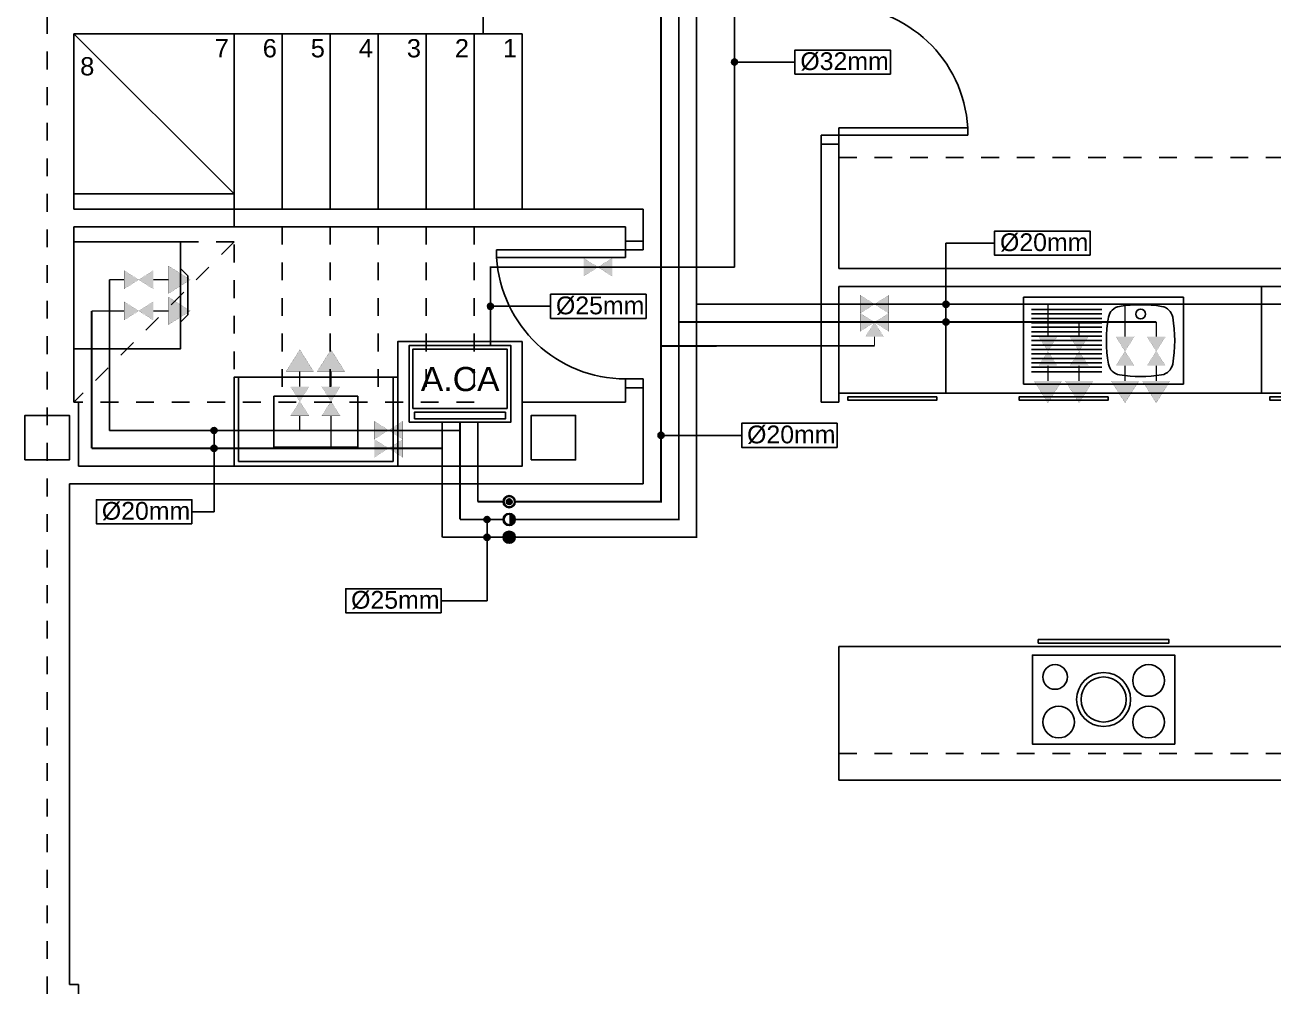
# Model space of a CAD drawing. Header units: millimetres. Extents: x 441156 to 441876, y 4514765 to 4515211.
# Drawn here: x 441411.31 to 441418.32, y 4515175.81 to 4515181.22 of the extents above; entities that cross this region are included whole.
import ezdxf
from ezdxf.enums import TextEntityAlignment as Align

# ---------------------------------------------------------------- set-up
doc = ezdxf.new("R2010")
doc.units = ezdxf.units.MM
doc.linetypes.add('CONTINUA', pattern=[0])
doc.linetypes.add('RAYITAS', pattern=[0.375, 0.25, -0.125])
for name, color, linetype in [('01_mono BAJA', 2, 'Continuous'), ('01_proyección', 4, 'RAYITAS'), ('01_textos', 7, 'Continuous'), ('INGIN CLIMATIZACION TEXTO', 7, 'Continuous'), ('INGIN FONTANERIA ACS', 10, 'Continuous'), ('INGIN FONTANERIA AGUA FRIA', 150, 'Continuous'), ('INGIN FONTANERIA MAQUINAS', 7, 'Continuous')]:
    doc.layers.add(name, color=color, linetype=linetype)
doc.styles.add('NIEVES2', font='sanss___.ttf')

# ---------------------------------------------------------------- blocks, each defined once
blk = doc.blocks.new('A$C6A825EFA')
at = {"layer": '01_mono BAJA', "color": 254}
for p, q in [((10.3, 10.5407, 0), (10.3, 10.4, 0)), ((8, 10.4, 0), (10.3, 10.4, 0)), ((8, 9.415, 0), (8, 10.4, 0)), ((8.9, 9.5, 0), (8, 10.4, 0)), ((8.9, 9.415, 0), (8.9, 10.4, 0)), ((9.17, 9.415, 0), (9.17, 10.4, 0)), ((9.44, 9.415, 0), (9.44, 10.4, 0)), ((9.71, 9.415, 0), (9.71, 10.4, 0)), ((9.98, 9.415, 0), (9.98, 10.4, 0)), ((10.25, 9.415, 0), (10.25, 10.4, 0)), ((10.3, 10.4, 0), (10.52, 10.4, 0)), ((10.52, 9.415, 0), (10.52, 10.4, 0)), ((13.0238, 9.8305, 0), (12.2, 9.8305, 0)), ((12.2, 9.8305, 0), (12.2, 9.7805, 0)), ((12.3, 9.7805, 0), (12.3, 9.872, 0)), ((13.0238, 9.872, 0), (12.3, 9.872, 0)), ((13.0238, 9.8305, 0), (13.0238, 9.872, 0)), ((12.2, 9.7805, 0), (12.2, 8.33, 0)), ((12.3, 9.7805, 0), (12.2, 9.7805, 0)), ((12.3, 9.7805, 0), (12.3, 9.08, 0)), ((8.9, 9.5, 0), (8, 9.5, 0)), ((8, 9.415, 0), (11.2, 9.415, 0)), ((11.2, 9.415, 0), (11.2, 9.235, 0)), ((11.2, 9.415, 0), (11.2, 9.235, 0)), ((8, 8.33, 0), (8, 9.315, 0)), ((8, 9.315, 0), (11.1, 9.315, 0)), ((11.1, 9.315, 0), (11.1, 9.235, 0)), ((11.1, 9.315, 0), (11.1, 9.235, 0)), ((11.1, 9.235, 0), (11.2, 9.235, 0)), ((11.1, 9.235, 0), (11.1, 9.1436, 0)), ((11.2, 9.185, 0), (11.2, 9.235, 0)), ((10.3762, 9.185, 0), (10.3762, 9.1436, 0)), ((10.3762, 9.185, 0), (11.2, 9.185, 0)), ((10.3762, 9.1436, 0), (11.1, 9.1436, 0)), ((12.3, 9.08, 0), (15.18, 9.08, 0)), ((12.3, 8.98, 0), (15.275, 8.98, 0)), ((12.3, 8.98, 0), (12.3, 8.33, 0)), ((12.9, 8.98, 0), (12.9, 8.38, 0)), ((14.675, 8.98, 0), (14.675, 8.38, 0)), ((13.3375, 8.9204, 0), (13.3375, 8.4304, 0)), ((14.2375, 8.9204, 0), (13.3375, 8.9204, 0)), ((14.2375, 8.4304, 0), (14.2375, 8.9204, 0)), ((13.7785, 8.8504, 0), (13.3825, 8.8504, 0)), ((13.7785, 8.8254, 0), (13.3825, 8.8254, 0)), ((13.7785, 8.8004, 0), (13.3825, 8.8004, 0)), ((13.7785, 8.7754, 0), (13.3825, 8.7754, 0)), ((13.7785, 8.7504, 0), (13.3825, 8.7504, 0)), ((13.7785, 8.7254, 0), (13.3825, 8.7254, 0)), ((13.7785, 8.7004, 0), (13.3825, 8.7004, 0)), ((13.7785, 8.6754, 0), (13.3825, 8.6754, 0)), ((13.7785, 8.6504, 0), (13.3825, 8.6504, 0)), ((13.7785, 8.6254, 0), (13.3825, 8.6254, 0)), ((13.7785, 8.6004, 0), (13.3825, 8.6004, 0)), ((13.7785, 8.5754, 0), (13.3825, 8.5754, 0)), ((13.7785, 8.5504, 0), (13.3825, 8.5504, 0)), ((13.7785, 8.5254, 0), (13.3825, 8.5254, 0)), ((13.7785, 8.5004, 0), (13.3825, 8.5004, 0)), ((8.925, 7.995, 0), (8.925, 8.47, 0)), ((9.7952, 7.995, 0), (9.7952, 8.47, 0)), ((11.1, 8.46, 0), (11.1, 8.41, 0)), ((11.1, 8.46, 0), (11.2, 8.46, 0)), ((11.2, 8.41, 0), (11.2, 8.46, 0)), ((13.3375, 8.4304, 0), (14.2375, 8.4304, 0)), ((11.1, 8.41, 0), (11.1, 8.33, 0)), ((11.1, 8.41, 0), (11.2, 8.41, 0)), ((11.2, 8.41, 0), (11.2, 7.87, 0)), ((12.3, 8.38, 0), (15.275, 8.38, 0)), ((8, 8.33, 0), (8.025, 8.33, 0)), ((8, 8.33, 0), (8.025, 8.33, 0)), ((8.025, 8.33, 0), (8.025, 7.97, 0)), ((10.52, 8.33, 0), (10.52, 7.97, 0)), ((10.5202, 8.33, 0), (11.1, 8.33, 0)), ((12.3, 8.33, 0), (12.2, 8.33, 0)), ((10.52, 7.97, 0), (8.025, 7.97, 0)), ((9.7952, 7.995, 0), (8.925, 7.995, 0)), ((7.975, 5.055, 0), (7.975, 7.87, 0)), ((7.975, 7.87, 0), (11.2, 7.87, 0)), ((12.3, 6.955, 0), (15.4, 6.955, 0)), ((12.3, 6.205, 0), (12.3, 6.955, 0)), ((12.3, 6.205, 0), (15.4, 6.205, 0)), ((8.025, 5.055, 0), (7.975, 5.055, 0)), ((8.025, 4.705, 0), (8.025, 5.055, 0))]:
    blk.add_line(p, q, dxfattribs=at)
at = {"layer": '01_mono BAJA', "color": 254, "elevation": 0}
for points in [[(8.6, 9.23), (8, 9.23), (8, 8.63), (8.6, 8.63)], [(10.52, 8.67), (10.52, 7.97), (9.82, 7.97), (9.82, 8.67)], [(9.8202, 8.47), (8.9, 8.47), (8.9, 7.97), (9.8202, 7.97)], [(9.5962, 8.3631), (9.1239, 8.3631), (9.1239, 8.0769), (9.5962, 8.0769)], [(12.85, 8.36), (12.85, 8.34), (12.35, 8.34), (12.35, 8.36)], [(13.8131, 8.36), (13.8131, 8.34), (13.3131, 8.34), (13.3131, 8.36)], [(15.2223, 8.36), (15.2223, 8.34), (14.7223, 8.34), (14.7223, 8.36)], [(13.4201, 6.9749), (14.155, 6.9749), (14.155, 6.9949), (13.4201, 6.9949)], [(14.1875, 6.4077), (13.3875, 6.4078), (13.3875, 6.9078), (14.1875, 6.9077)]]:
    blk.add_lwpolyline(points, close=True, dxfattribs=at)
blk.add_lwpolyline([(8.6, 8.78), (8.64, 8.82), (8.64, 9.04), (8.6, 9.08)], dxfattribs=at)
at = {"layer": '01_mono BAJA', "color": 254}
for points in [[(7.725, 8.005), (7.975, 8.005), (7.975, 8.255), (7.725, 8.255), (7.725, 8.005)], [(10.5702, 8.005), (10.8202, 8.005), (10.8202, 8.255), (10.5702, 8.255), (10.5702, 8.005)]]:
    blk.add_lwpolyline(points, close=True, dxfattribs=at)
for centre, radius in [((13.9955, 8.8248, 0), 0.0275), ((13.5149, 6.7846, 0), 0.0693), ((13.7875, 6.6578, 0), 0.1518), ((14.0403, 6.7648, 0), 0.089), ((13.7875, 6.6578, 0), 0.1268), ((13.5347, 6.5309, 0), 0.089), ((14.0403, 6.5309, 0), 0.089)]:
    blk.add_circle(centre, radius, dxfattribs=at)
for centre, radius, start, end in [((12.3, 9.8305, 0), 0.725, 3.27583, 90), ((11.1, 9.185, 0), 0.725, 183.27583, 270), ((13.889, 8.794, 0), 0.075, 99.07872, 169.88522), ((13.9955, 8.1274, 0), 0.75, 80.92128, 99.07872), ((14.102, 8.794, 0), 0.075, 10.11478, 80.92128), ((14.5535, 8.6754, 0), 0.75, 169.88522, 190.11478), ((13.4375, 8.6754, 0), 0.75, 349.88522, 10.11478), ((13.889, 8.5569, 0), 0.075, 190.11478, 260.92128), ((14.102, 8.5569, 0), 0.075, 279.07872, 349.88522), ((13.9955, 9.2234, 0), 0.75, 260.92128, 279.07872)]:
    blk.add_arc(centre, radius, start, end, dxfattribs=at)
at = {"layer": '01_proyección', "color": 120, "ltscale": 0.25}
for p, q in [((12.3, 9.705, 0), (15.18, 9.705, 0)), ((8.9, 9.415, 0), (8.9, 8.33, 0)), ((9.17, 9.315, 0), (9.17, 8.33, 0)), ((9.44, 9.315, 0), (9.44, 8.33, 0)), ((9.71, 9.315, 0), (9.71, 8.33, 0)), ((9.98, 9.315, 0), (9.98, 8.33, 0)), ((10.25, 9.315, 0), (10.25, 8.33, 0)), ((8.9, 9.23, 0), (8, 9.23, 0)), ((8.9, 9.23, 0), (8, 8.33, 0)), ((10.25, 8.33, 0), (8.025, 8.33, 0)), ((12.3, 6.355, 0), (15.4, 6.355, 0))]:
    blk.add_line(p, q, dxfattribs=at)
at = {"layer": '01_mono BAJA', "color": 254, "style": 'NIEVES2'}
for s, p in [('7', (8.8311, 10.2678, 0)), ('6', (9.1011, 10.2678, 0)), ('5', (9.3711, 10.2678, 0)), ('4', (9.6411, 10.2678, 0)), ('3', (9.9111, 10.2678, 0)), ('2', (10.1811, 10.2678, 0)), ('1', (10.4511, 10.2678, 0)), ('8', (8.0751, 10.1664, 0))]:
    blk.add_text(s, height=0.1026, rotation=0, dxfattribs=at).set_placement(p, align=Align.CENTER)
blk = doc.blocks.new('LLAVE DE CORTE')
at = {"layer": 'INGIN FONTANERIA AGUA FRIA'}
h = blk.add_hatch(color=256, dxfattribs=at)
h.dxf.hatch_style = 1
h.paths.add_polyline_path([(52.208, 49.627), (52.208, 49.94), (52.455, 49.784)])
h = blk.add_hatch(color=256, dxfattribs=at)
h.dxf.hatch_style = 1
h.paths.add_polyline_path([(52.703, 49.627), (52.703, 49.94), (52.455, 49.784)])
at = {"layer": 'INGIN FONTANERIA AGUA FRIA', "ltscale": 0.01}
for points, const_width in [([(52.208, 49.627), (52.208, 49.94), (52.455, 49.784), (52.208, 49.627)], 0.0015), ([(52.703, 49.627), (52.703, 49.94), (52.455, 49.784), (52.703, 49.627)], 0.0015), ([(52.208, 49.784), (52.05, 49.784)], 0.02), ([(52.703, 49.784), (52.861, 49.784)], 0.02)]:
    blk.add_lwpolyline(points, dxfattribs=dict(at, const_width=const_width))
blk = doc.blocks.new('MONTANTE AF')
at = {"layer": 'INGIN FONTANERIA AGUA FRIA', "ltscale": 0.01}
h = blk.add_hatch(color=256, dxfattribs=at)
h.dxf.hatch_style = 1
edge = h.paths.add_edge_path()
edge.add_arc((52.455, 53.384), 0.222, 0, 360)
edge = h.paths.add_edge_path(flags=17)
edge.add_arc((52.455, 53.384), 0.192, 0, 360)
h = blk.add_hatch(color=256, dxfattribs=at)
h.dxf.hatch_style = 1
edge = h.paths.add_edge_path()
edge.add_arc((52.455, 53.384), 0.192, 0, 360)
for radius in [0.222, 0.192]:
    blk.add_circle((52.455, 53.384), radius, dxfattribs=at)
blk = doc.blocks.new('MONTANTE ACS')
at = {"layer": 'INGIN FONTANERIA ACS', "ltscale": 0.01}
h = blk.add_hatch(color=256, dxfattribs=at)
h.dxf.hatch_style = 1
edge = h.paths.add_edge_path()
edge.add_arc((52.455, 52.184), 0.222, 0, 360)
edge = h.paths.add_edge_path(flags=17)
edge.add_arc((52.455, 52.184), 0.192, 0, 360)
h = blk.add_hatch(color=256, dxfattribs=at)
h.dxf.hatch_style = 1
edge = h.paths.add_edge_path()
edge.add_line((52.455, 51.992), (52.455, 52.376))
edge.add_arc((52.455, 52.184), 0.192, 90, 270)
for radius in [0.222, 0.192]:
    blk.add_circle((52.455, 52.184), radius, dxfattribs=at)
blk = doc.blocks.new('MONTANTE RACS')
at = {"layer": 'INGIN FONTANERIA ACS', "ltscale": 0.01}
h = blk.add_hatch(color=86, dxfattribs=at)
h.dxf.hatch_style = 1
edge = h.paths.add_edge_path()
edge.add_arc((52.455, 50.984), 0.222, 0, 360)
edge = h.paths.add_edge_path(flags=17)
edge.add_arc((52.455, 50.984), 0.192, 0, 360)
h = blk.add_hatch(color=86, dxfattribs=at)
h.dxf.hatch_style = 1
edge = h.paths.add_edge_path()
edge.add_arc((52.455, 50.984), 0.105, 0, 360)
at = {"layer": 'INGIN FONTANERIA ACS', "color": 86, "ltscale": 0.01}
for radius in [0.222, 0.192, 0.105]:
    blk.add_circle((52.455, 50.984), radius, dxfattribs=at)
blk = doc.blocks.new('3 VIAS')
at = {"layer": 'INGIN FONTANERIA ACS'}
h = blk.add_hatch(color=256, dxfattribs=at)
h.dxf.hatch_style = 1
h.paths.add_polyline_path([(52.612, 48.832), (52.299, 48.832), (52.455, 48.584)])
h = blk.add_hatch(color=256, dxfattribs=at)
h.dxf.hatch_style = 1
h.paths.add_polyline_path([(52.208, 48.427), (52.208, 48.74), (52.455, 48.584)])
h = blk.add_hatch(color=256, dxfattribs=at)
h.dxf.hatch_style = 1
h.paths.add_polyline_path([(52.703, 48.427), (52.703, 48.74), (52.455, 48.584)])
at = {"layer": 'INGIN FONTANERIA ACS', "ltscale": 0.01}
for points, const_width in [([(52.456, 48.832), (52.456, 48.99)], 0.02), ([(52.612, 48.832), (52.299, 48.832), (52.455, 48.584), (52.612, 48.832)], 0.0015), ([(52.208, 48.584), (52.05, 48.584)], 0.02), ([(52.208, 48.427), (52.208, 48.74), (52.455, 48.584), (52.208, 48.427)], 0.0015), ([(52.703, 48.427), (52.703, 48.74), (52.455, 48.584), (52.703, 48.427)], 0.0015), ([(52.703, 48.584), (52.861, 48.584)], 0.02)]:
    blk.add_lwpolyline(points, dxfattribs=dict(at, const_width=const_width))
blk = doc.blocks.new('CALDERA')
at = {"layer": 'INGIN FONTANERIA MAQUINAS', "color": 5}
for points in [[(2.5155, 32.4781), (2.5155, 32.8604), (3.0215, 32.8604), (3.0215, 32.4781), (2.5155, 32.4781)], [(2.5337, 32.5457), (2.5337, 32.8422), (3.0033, 32.8422), (3.0033, 32.5457)], [(3.0033, 32.5457), (2.5337, 32.5457)]]:
    blk.add_lwpolyline(points, dxfattribs=at)
blk.add_lwpolyline([(2.5418, 32.4941), (2.9951, 32.4941), (2.9951, 32.5273), (2.5418, 32.5273)], close=True, dxfattribs=at)
at = {"layer": 'INGIN FONTANERIA MAQUINAS', "color": 5, "style": 'NIEVES2'}
blk.add_text('A.CA', height=0.12049, dxfattribs=at).set_placement((2.5731, 32.6328))

msp = doc.modelspace()

# ---------------------------------------------------------------- hatches: boundary and pattern name
at = {"layer": 'INGIN CLIMATIZACION TEXTO', "linetype": 'Continuous', "ltscale": 0.5}
h = msp.add_hatch(color=2, dxfattribs=at)
edge = h.paths.add_edge_path()
edge.add_arc((441415.29625781, 4515181.00682742), 0.016875, 0, 360)
h = msp.add_hatch(color=2, dxfattribs=at)
edge = h.paths.add_edge_path()
edge.add_arc((441413.92448426, 4515179.63367062), 0.016875, 0, 360)
h = msp.add_hatch(color=2, dxfattribs=at)
edge = h.paths.add_edge_path()
edge.add_arc((441416.48458026, 4515179.64543466), 0.016875, 0, 360)
h = msp.add_hatch(color=2, dxfattribs=at)
edge = h.paths.add_edge_path()
edge.add_arc((441416.48458026, 4515179.54543466), 0.016875, 0, 360)
h = msp.add_hatch(color=2, dxfattribs=at)
edge = h.paths.add_edge_path()
edge.add_arc((441412.37108007, 4515178.93543384), 0.016875, 0, 360)
h = msp.add_hatch(color=2, dxfattribs=at)
edge = h.paths.add_edge_path()
edge.add_arc((441414.88322362, 4515178.90826866), 0.016875, 0, 360)
h = msp.add_hatch(color=2, dxfattribs=at)
edge = h.paths.add_edge_path()
edge.add_arc((441412.37108007, 4515178.83543384), 0.016875, 0, 360)
h = msp.add_hatch(color=2, dxfattribs=at)
edge = h.paths.add_edge_path()
edge.add_arc((441413.90557121, 4515178.43543385), 0.016875, 0, 360)
h = msp.add_hatch(color=2, dxfattribs=at)
edge = h.paths.add_edge_path()
edge.add_arc((441413.90557121, 4515178.33543385), 0.016875, 0, 360)
at = {"layer": 'INGIN FONTANERIA ACS'}
h = msp.add_hatch(color=256, dxfattribs=at)
h.dxf.hatch_style = 1
h.paths.add_polyline_path([(441413.27109624, 4515178.88631298), (441413.27109624, 4515178.98807127), (441413.3516311, 4515178.93732627)])
h = msp.add_hatch(color=256, dxfattribs=at)
h.dxf.hatch_style = 1
h.paths.add_polyline_path([(441413.43216597, 4515178.88631298), (441413.43216597, 4515178.98807127), (441413.3516311, 4515178.93732627)])
at = {"layer": 'INGIN FONTANERIA AGUA FRIA'}
h = msp.add_hatch(color=10, dxfattribs=at)
h.dxf.hatch_style = 1
h.paths.add_polyline_path([(441412.11508604, 4515179.86056185), (441412.11508604, 4515179.70593911), (441412.23745959, 4515179.78304665)])
h = msp.add_hatch(color=10, dxfattribs=at)
h.dxf.hatch_style = 1
h.paths.add_polyline_path([(441411.86597721, 4515179.83479139), (441411.86597721, 4515179.73170957), (441411.94755957, 4515179.7831146)])
h = msp.add_hatch(color=10, dxfattribs=at)
h.dxf.hatch_style = 1
h.paths.add_polyline_path([(441412.02914193, 4515179.83479139), (441412.02914193, 4515179.73170957), (441411.94755957, 4515179.7831146)])
h = msp.add_hatch(color=256, dxfattribs=at)
h.dxf.hatch_style = 1
h.paths.add_polyline_path([(441411.86597721, 4515179.6595674), (441411.86597721, 4515179.55648557), (441411.94755957, 4515179.6078906)])
h = msp.add_hatch(color=256, dxfattribs=at)
h.dxf.hatch_style = 1
h.paths.add_polyline_path([(441412.02914193, 4515179.6595674), (441412.02914193, 4515179.55648557), (441411.94755957, 4515179.6078906)])
h = msp.add_hatch(color=256, dxfattribs=at)
h.dxf.hatch_style = 1
h.paths.add_polyline_path([(441412.11508604, 4515179.68533786), (441412.11508604, 4515179.53071512), (441412.23745959, 4515179.60782266)])
h = msp.add_hatch(color=256, dxfattribs=at)
h.dxf.hatch_style = 1
h.paths.add_polyline_path([(441417.10945418, 4515179.46268104), (441417.00637235, 4515179.46268104), (441417.05777738, 4515179.38109868)])
h = msp.add_hatch(color=10, dxfattribs=at)
h.dxf.hatch_style = 1
h.paths.add_polyline_path([(441417.28467817, 4515179.46268104), (441417.18159634, 4515179.46268104), (441417.23300137, 4515179.38109868)])
h = msp.add_hatch(color=256, dxfattribs=at)
h.dxf.hatch_style = 1
h.paths.add_polyline_path([(441417.54285637, 4515179.46268104), (441417.43977454, 4515179.46268104), (441417.49117957, 4515179.38109868)])
h = msp.add_hatch(color=10, dxfattribs=at)
h.dxf.hatch_style = 1
h.paths.add_polyline_path([(441417.71808036, 4515179.46268104), (441417.61499853, 4515179.46268104), (441417.66640356, 4515179.38109868)])
h = msp.add_hatch(color=10, dxfattribs=at)
h.dxf.hatch_style = 1
h.paths.add_polyline_path([(441412.77558843, 4515179.26729626), (441412.93021117, 4515179.26729626), (441412.85310363, 4515179.38966981)])
h = msp.add_hatch(color=256, dxfattribs=at)
h.dxf.hatch_style = 1
h.paths.add_polyline_path([(441412.95081242, 4515179.26729626), (441413.10543516, 4515179.26729626), (441413.02832762, 4515179.38966981)])
h = msp.add_hatch(color=256, dxfattribs=at)
h.dxf.hatch_style = 1
h.paths.add_polyline_path([(441417.10945418, 4515179.29951631), (441417.00637235, 4515179.29951631), (441417.05777738, 4515179.38109868)])
h = msp.add_hatch(color=10, dxfattribs=at)
h.dxf.hatch_style = 1
h.paths.add_polyline_path([(441417.28467817, 4515179.29951631), (441417.18159634, 4515179.29951631), (441417.23300137, 4515179.38109868)])
h = msp.add_hatch(color=256, dxfattribs=at)
h.dxf.hatch_style = 1
h.paths.add_polyline_path([(441417.54285637, 4515179.29951631), (441417.43977454, 4515179.29951631), (441417.49117957, 4515179.38109868)])
h = msp.add_hatch(color=10, dxfattribs=at)
h.dxf.hatch_style = 1
h.paths.add_polyline_path([(441417.71808036, 4515179.29951631), (441417.61499853, 4515179.29951631), (441417.66640356, 4515179.38109868)])
h = msp.add_hatch(color=10, dxfattribs=at)
h.dxf.hatch_style = 1
h.paths.add_polyline_path([(441412.80135888, 4515179.18135216), (441412.90444071, 4515179.18135216), (441412.85303568, 4515179.09976979)])
h = msp.add_hatch(color=256, dxfattribs=at)
h.dxf.hatch_style = 1
h.paths.add_polyline_path([(441412.97658288, 4515179.18135216), (441413.0796647, 4515179.18135216), (441413.02825968, 4515179.09976979)])
h = msp.add_hatch(color=256, dxfattribs=at)
h.dxf.hatch_style = 1
h.paths.add_polyline_path([(441417.13522464, 4515179.21357221), (441416.98060189, 4515179.21357221), (441417.05770944, 4515179.09119866)])
h = msp.add_hatch(color=10, dxfattribs=at)
h.dxf.hatch_style = 1
h.paths.add_polyline_path([(441417.31044863, 4515179.21357221), (441417.15582589, 4515179.21357221), (441417.23293343, 4515179.09119866)])
h = msp.add_hatch(color=256, dxfattribs=at)
h.dxf.hatch_style = 1
h.paths.add_polyline_path([(441417.56862683, 4515179.21357221), (441417.41400408, 4515179.21357221), (441417.49111163, 4515179.09119866)])
h = msp.add_hatch(color=10, dxfattribs=at)
h.dxf.hatch_style = 1
h.paths.add_polyline_path([(441417.74385082, 4515179.21357221), (441417.58922808, 4515179.21357221), (441417.66633562, 4515179.09119866)])
h = msp.add_hatch(color=10, dxfattribs=at)
h.dxf.hatch_style = 1
h.paths.add_polyline_path([(441412.80135888, 4515179.01818743), (441412.90444071, 4515179.01818743), (441412.85303568, 4515179.09976979)])
h = msp.add_hatch(color=256, dxfattribs=at)
h.dxf.hatch_style = 1
h.paths.add_polyline_path([(441412.97658288, 4515179.01818743), (441413.0796647, 4515179.01818743), (441413.02825968, 4515179.09976979)])

# ---------------------------------------------------------------- linework, layer by layer
at = {"layer": '01_proyección', "color": 10, "ltscale": 0.25}
msp.add_line((441411.43322362, 4515169.76543466, -0.00000136), (441411.43322362, 4515184.86543465, -0.00000085), dxfattribs=at)
at = {"layer": 'INGIN CLIMATIZACION TEXTO', "color": 2, "linetype": 'Continuous', "ltscale": 0.5}
for p, q in [((441416.48458026, 4515179.98897044, -0.00000053), (441416.75799742, 4515179.98897044, -0.00000053)), ((441416.48458026, 4515179.54543466, -0.00000053), (441416.48458026, 4515179.98897044, -0.00000053)), ((441413.92448426, 4515179.63367062, -0.00000053), (441414.26230204, 4515179.63367062, -0.00000053)), ((441412.37108007, 4515178.93543384, -0.00000053), (441412.37108007, 4515178.47868956, -0.00000053)), ((441412.24652362, 4515178.47868956, -0.00000053), (441412.37108007, 4515178.47868956, -0.00000053)), ((441413.90557121, 4515178.43543385, -0.00000053), (441413.90557121, 4515177.97868956, -0.00000053)), ((441413.6476321, 4515177.97868956, -0.00000053), (441413.90557121, 4515177.97868956, -0.00000053))]:
    msp.add_line(p, q, dxfattribs=at)
at = {"layer": 'INGIN CLIMATIZACION TEXTO', "color": 2, "linetype": 'Continuous', "ltscale": 0.5, "elevation": -0.00000053}
for points in [[(441416.17274986, 4515180.93908841), (441415.63610455, 4515180.93908841), (441415.63610455, 4515181.07456643), (441416.17274986, 4515181.07456643)], [(441417.29464273, 4515179.92123142), (441416.75799742, 4515179.92123142), (441416.75799742, 4515180.05670945), (441417.29464273, 4515180.05670945)], [(441414.79894735, 4515179.56593161), (441414.26230204, 4515179.56593161), (441414.26230204, 4515179.70140963), (441414.79894735, 4515179.70140963)], [(441415.87324402, 4515178.84052964), (441415.33659872, 4515178.84052964), (441415.33659872, 4515178.97600767), (441415.87324402, 4515178.97600767)], [(441412.24652362, 4515178.41095054), (441411.70987831, 4515178.41095054), (441411.70987831, 4515178.54642857), (441412.24652362, 4515178.54642857)], [(441413.6476321, 4515177.91095055), (441413.11098679, 4515177.91095055), (441413.11098679, 4515178.04642857), (441413.6476321, 4515178.04642857)]]:
    msp.add_lwpolyline(points, close=True, dxfattribs=at)
for points in [[(441415.63610455, 4515181.00682742), (441415.63610455, 4515181.00682742), (441415.29625781, 4515181.00682742)], [(441414.88322362, 4515178.90826866), (441415.33659872, 4515178.90826866)]]:
    msp.add_lwpolyline(points, dxfattribs=at)
at = {"layer": 'INGIN CLIMATIZACION TEXTO', "color": 2, "linetype": 'Continuous', "ltscale": 0.5}
for centre in [(441415.29625781, 4515181.00682742, -0.00000053), (441413.92448426, 4515179.63367062, -0.00000053), (441416.48458026, 4515179.64543466, -0.00000053), (441416.48458026, 4515179.54543466, -0.00000053), (441412.37108007, 4515178.93543384, -0.00000053), (441414.88322362, 4515178.90826866, -0.00000053), (441412.37108007, 4515178.83543384, -0.00000053), (441413.90557121, 4515178.43543385, -0.00000053), (441413.90557121, 4515178.33543385, -0.00000053)]:
    msp.add_circle(centre, 0.016875, dxfattribs=at)
at = {"layer": 'INGIN FONTANERIA ACS', "linetype": 'CONTINUA', "ltscale": 3, "const_width": 0.01, "elevation": -0.00000053}
for points in [[(441414.98322362, 4515179.24220999), (441414.98322362, 4515179.24220999), (441414.98322362, 4515181.66787591), (441413.96510743, 4515181.66787591)], [(441411.78322362, 4515179.78325048), (441411.78322362, 4515178.93543384)], [(441415.70463744, 4515179.54543466), (441414.98322362, 4515179.54543466)], [(441415.70463744, 4515179.54543466), (441417.66653945, 4515179.54543466)], [(441414.98322362, 4515179.24220999), (441414.98322362, 4515178.43543385), (441414.06410606, 4515178.43543385)], [(441413.75322362, 4515178.98236537), (441413.75322362, 4515178.43543385)], [(441413.75322362, 4515178.93543384), (441411.78322362, 4515178.93543384)], [(441413.99600679, 4515178.43543385), (441413.75322362, 4515178.43543385)]]:
    msp.add_lwpolyline(points, dxfattribs=at)
at = {"layer": 'INGIN FONTANERIA ACS', "color": 86, "linetype": 'CONTINUA', "ltscale": 3, "const_width": 0.01, "elevation": -0.00000053}
for points in [[(441413.83335775, 4515181.53585794), (441414.88322362, 4515181.53585794), (441414.88322362, 4515179.14220999), (441414.88322362, 4515179.14220999)], [(441415.80463744, 4515179.41179255), (441414.88322362, 4515179.4105417)], [(441416.08322362, 4515179.41179255), (441415.80463744, 4515179.41179255)], [(441414.88322362, 4515179.14220999), (441414.88322362, 4515178.53543385), (441414.06410606, 4515178.53543385)], [(441413.85322362, 4515178.98236537), (441413.85322362, 4515178.53543385)], [(441413.99600679, 4515178.53543385), (441413.85322362, 4515178.53543385)]]:
    msp.add_lwpolyline(points, dxfattribs=at)
at = {"layer": 'INGIN FONTANERIA ACS', "ltscale": 0.01, "elevation": -0.00000053}
for points, const_width in [([(441413.27109624, 4515178.88631298), (441413.27109624, 4515178.98807127), (441413.3516311, 4515178.93732627), (441413.27109624, 4515178.88631298)], 0.00048774), ([(441413.43216597, 4515178.88631298), (441413.43216597, 4515178.98807127), (441413.3516311, 4515178.93732627), (441413.43216597, 4515178.88631298)], 0.00048774), ([(441413.27109624, 4515178.93719213), (441413.21974728, 4515178.93719213)], 0.00650324), ([(441413.43216597, 4515178.93719213), (441413.48351492, 4515178.93719213)], 0.00650324)]:
    msp.add_lwpolyline(points, dxfattribs=dict(at, const_width=const_width))
at = {"layer": 'INGIN FONTANERIA AGUA FRIA', "const_width": 0.01, "elevation": -0.00000053}
for points in [[(441415.29625781, 4515182.21544358), (441415.29625781, 4515179.85366177)], [(441413.96510743, 4515181.76963419), (441415.08322362, 4515181.76963419), (441415.08322362, 4515179.34220999), (441415.08322362, 4515179.34220999)], [(441413.92448426, 4515179.41367947), (441413.92448426, 4515179.85366177), (441415.29625781, 4515179.85366177)], [(441415.08322362, 4515179.64543466), (441419.23891885, 4515179.64543466)], [(441411.68322362, 4515179.60802649), (441411.68322362, 4515178.83543384)], [(441415.08322362, 4515179.34220999), (441415.08322362, 4515178.33543385), (441414.06410606, 4515178.33543385)], [(441413.65322362, 4515178.98236537), (441413.65322362, 4515178.33543385)], [(441413.65322362, 4515178.83543384), (441411.68322362, 4515178.83543384)], [(441413.99600679, 4515178.33543385), (441413.65322362, 4515178.33543385)]]:
    msp.add_lwpolyline(points, dxfattribs=at)
at = {"layer": 'INGIN FONTANERIA AGUA FRIA', "color": 10, "ltscale": 0.01}
for points, const_width, elevation in [([(441412.11508604, 4515179.86056185), (441412.11508604, 4515179.70593911), (441412.23745959, 4515179.78304665), (441412.11508604, 4515179.86056185)], 0.00074113, -0.00000053), ([(441411.86597721, 4515179.83479139), (441411.86597721, 4515179.73170957), (441411.94755957, 4515179.7831146), (441411.86597721, 4515179.83479139)], 0.00049409, -0.00000053), ([(441412.02914193, 4515179.83479139), (441412.02914193, 4515179.73170957), (441411.94755957, 4515179.7831146), (441412.02914193, 4515179.83479139)], 0.00049409, -0.00000053), ([(441411.86597721, 4515179.78325048), (441411.78322362, 4515179.78325048)], 0.00723936, -0.00000053), ([(441412.02914193, 4515179.78325048), (441412.11508604, 4515179.78325048)], 0.00723936, -0.00000053), ([(441417.23313726, 4515179.46268104), (441417.23313726, 4515179.54543463)], 0.00723936, 0.00000222), ([(441417.66653945, 4515179.46268104), (441417.66653945, 4515179.54543463)], 0.00723936, 0.00000222), ([(441417.28467817, 4515179.46268104), (441417.18159634, 4515179.46268104), (441417.23300137, 4515179.38109868), (441417.28467817, 4515179.46268104)], 0.00049409, 0.00000222), ([(441417.71808036, 4515179.46268104), (441417.61499853, 4515179.46268104), (441417.66640356, 4515179.38109868), (441417.71808036, 4515179.46268104)], 0.00049409, 0.00000222), ([(441412.77558843, 4515179.26729626), (441412.93021117, 4515179.26729626), (441412.85310363, 4515179.38966981), (441412.77558843, 4515179.26729626)], 0.00074113, -0.00000053), ([(441417.28467817, 4515179.29951631), (441417.18159634, 4515179.29951631), (441417.23300137, 4515179.38109868), (441417.28467817, 4515179.29951631)], 0.00049409, 0.00000222), ([(441417.71808036, 4515179.29951631), (441417.61499853, 4515179.29951631), (441417.66640356, 4515179.38109868), (441417.71808036, 4515179.29951631)], 0.00049409, 0.00000222), ([(441417.23313726, 4515179.29951631), (441417.23313726, 4515179.21357221)], 0.00723936, 0.00000222), ([(441417.66653945, 4515179.29951631), (441417.66653945, 4515179.21357221)], 0.00723936, 0.00000222), ([(441412.8528998, 4515179.18135216), (441412.8528998, 4515179.26729626)], 0.00723936, -0.00000053), ([(441412.80135888, 4515179.18135216), (441412.90444071, 4515179.18135216), (441412.85303568, 4515179.09976979), (441412.80135888, 4515179.18135216)], 0.00049409, -0.00000053), ([(441417.31044863, 4515179.21357221), (441417.15582589, 4515179.21357221), (441417.23293343, 4515179.09119866), (441417.31044863, 4515179.21357221)], 0.00074113, 0.00000222), ([(441417.74385082, 4515179.21357221), (441417.58922808, 4515179.21357221), (441417.66633562, 4515179.09119866), (441417.74385082, 4515179.21357221)], 0.00074113, 0.00000222), ([(441412.80135888, 4515179.01818743), (441412.90444071, 4515179.01818743), (441412.85303568, 4515179.09976979), (441412.80135888, 4515179.01818743)], 0.00049409, -0.00000053), ([(441412.8528998, 4515179.01818743), (441412.8528998, 4515178.93543385)], 0.00723936, -0.00000053)]:
    msp.add_lwpolyline(points, dxfattribs=dict(at, const_width=const_width, elevation=elevation))
at = {"layer": 'INGIN FONTANERIA AGUA FRIA', "ltscale": 0.01}
for points, const_width, elevation in [([(441411.86597721, 4515179.6595674), (441411.86597721, 4515179.55648557), (441411.94755957, 4515179.6078906), (441411.86597721, 4515179.6595674)], 0.00049409, -0.00000053), ([(441412.02914193, 4515179.6595674), (441412.02914193, 4515179.55648557), (441411.94755957, 4515179.6078906), (441412.02914193, 4515179.6595674)], 0.00049409, -0.00000053), ([(441412.11508604, 4515179.68533786), (441412.11508604, 4515179.53071512), (441412.23745959, 4515179.60782266), (441412.11508604, 4515179.68533786)], 0.00074113, -0.00000053), ([(441417.05791326, 4515179.46268104), (441417.05791326, 4515179.64543463)], 0.0075, 0.00000222), ([(441417.49131545, 4515179.46268104), (441417.49131545, 4515179.64543463)], 0.0075, 0.00000222), ([(441411.86597721, 4515179.60802649), (441411.68322362, 4515179.60802649)], 0.0075, -0.00000053), ([(441412.02914193, 4515179.60802649), (441412.11508604, 4515179.60802649)], 0.00723936, -0.00000053), ([(441417.10945418, 4515179.46268104), (441417.00637235, 4515179.46268104), (441417.05777738, 4515179.38109868), (441417.10945418, 4515179.46268104)], 0.00049409, 0.00000222), ([(441417.54285637, 4515179.46268104), (441417.43977454, 4515179.46268104), (441417.49117957, 4515179.38109868), (441417.54285637, 4515179.46268104)], 0.00049409, 0.00000222), ([(441412.95081242, 4515179.26729626), (441413.10543516, 4515179.26729626), (441413.02832762, 4515179.38966981), (441412.95081242, 4515179.26729626)], 0.00074113, -0.00000053), ([(441417.10945418, 4515179.29951631), (441417.00637235, 4515179.29951631), (441417.05777738, 4515179.38109868), (441417.10945418, 4515179.29951631)], 0.00049409, 0.00000222), ([(441417.54285637, 4515179.29951631), (441417.43977454, 4515179.29951631), (441417.49117957, 4515179.38109868), (441417.54285637, 4515179.29951631)], 0.00049409, 0.00000222), ([(441417.05791326, 4515179.29951631), (441417.05791326, 4515179.21357221)], 0.00723936, 0.00000222), ([(441417.49131545, 4515179.29951631), (441417.49131545, 4515179.21357221)], 0.00723936, 0.00000222), ([(441413.02812379, 4515179.18135216), (441413.02812379, 4515179.26729626)], 0.00723936, -0.00000053), ([(441412.97658288, 4515179.18135216), (441413.0796647, 4515179.18135216), (441413.02825968, 4515179.09976979), (441412.97658288, 4515179.18135216)], 0.00049409, -0.00000053), ([(441417.13522464, 4515179.21357221), (441416.98060189, 4515179.21357221), (441417.05770944, 4515179.09119866), (441417.13522464, 4515179.21357221)], 0.00074113, 0.00000222), ([(441417.56862683, 4515179.21357221), (441417.41400408, 4515179.21357221), (441417.49111163, 4515179.09119866), (441417.56862683, 4515179.21357221)], 0.00074113, 0.00000222), ([(441412.97658288, 4515179.01818743), (441413.0796647, 4515179.01818743), (441413.02825968, 4515179.09976979), (441412.97658288, 4515179.01818743)], 0.00049409, -0.00000053), ([(441413.02812379, 4515179.01818743), (441413.02812379, 4515178.83543384)], 0.0075, -0.00000053)]:
    msp.add_lwpolyline(points, dxfattribs=dict(at, const_width=const_width, elevation=elevation))

# ---------------------------------------------------------------- block references
at = {"layer": '01_mono BAJA'}
msp.add_blockref('A$C6A825EFA', (441403.58322389, 4515170.76543437), dxfattribs=at)
at = {"layer": 'INGIN FONTANERIA ACS', "rotation": 180}
for name, p, xscale, yscale, zscale in [('3 VIAS', (441399.02666507, 4515195.34141109, -0.00000053), -0.3251618012125506, 0.3251618012125506, 0.3251618012125506), ('MONTANTE RACS', (441422.07094222, 4515186.35077248, -0.00000053), 0.1532905634287739, 0.1532905634287739, 0.1532905634287739), ('MONTANTE ACS', (441422.07094222, 4515186.43472166, -0.00000053), 0.1532905634287739, 0.1532905634287739, 0.1532905634287739)]:
    msp.add_blockref(name, p, dxfattribs=dict(at, xscale=xscale, yscale=yscale, zscale=zscale))
at = {"layer": 'INGIN FONTANERIA AGUA FRIA', "yscale": 0.3251618012125506, "zscale": 0.3251618012125506}
for p, xscale in [((441431.58495196, 4515163.66586596, -0.00000053), -0.3251618012125506), ((441396.29520669, 4515162.64763804, -0.00000053), 0.3251618012125506)]:
    msp.add_blockref('LLAVE DE CORTE', p, dxfattribs=dict(at, xscale=xscale))
at = {"layer": 'INGIN FONTANERIA AGUA FRIA', "rotation": 180}
for name, p, xscale, yscale, zscale in [('LLAVE DE CORTE', (441399.02666507, 4515195.8333646, -0.00000053), -0.3251618012125506, 0.3251618012125506, 0.3251618012125506), ('MONTANTE AF', (441422.07094222, 4515186.51867084, -0.00000053), 0.1532905634287739, 0.1532905634287739, 0.1532905634287739)]:
    msp.add_blockref(name, p, dxfattribs=dict(at, xscale=xscale, yscale=yscale, zscale=zscale))
at = {"layer": 'INGIN FONTANERIA MAQUINAS', "xscale": 1.128112371553747, "yscale": 1.128112371553747, "zscale": 1.128112371553747}
msp.add_blockref('CALDERA', (441410.63007555, 4515142.34346287, -0.00000053), dxfattribs=at)

# ---------------------------------------------------------------- texts
at = {"layer": '01_textos', "style": 'NIEVES2'}
for s, p in [('%%C32mm', (441415.66650116, 4515180.96200273, -0.00000053)), ('%%C20mm', (441416.78839403, 4515179.94414575, -0.00000053)), ('%%C25mm', (441414.29269865, 4515179.58884593, -0.00000053)), ('%%C20mm', (441415.36699532, 4515178.86344397, -0.00000053)), ('%%C20mm', (441411.74027492, 4515178.43386487, -0.00000053)), ('%%C25mm', (441413.1413834, 4515177.93386487, -0.00000053))]:
    msp.add_text(s, height=0.1, rotation=359.999999893, dxfattribs=at).set_placement(p)

doc.saveas('drawing.dxf')
